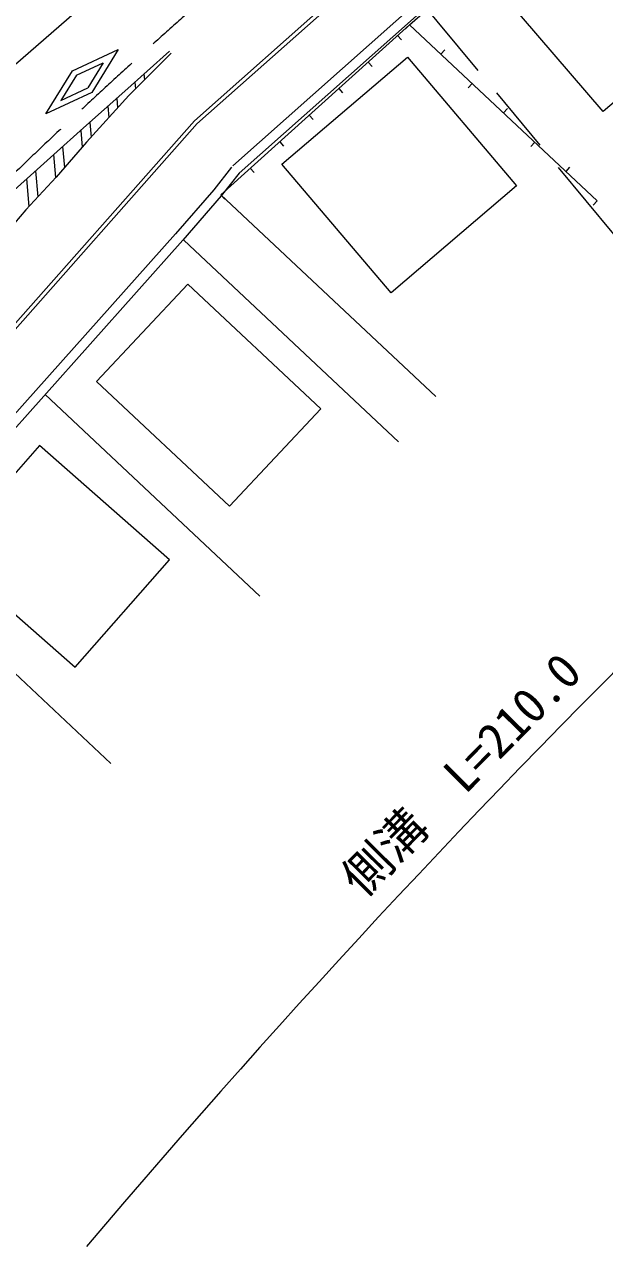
# Model space of a CAD drawing. Units: millimetres, scale not verified. Extents: x 40000 to 680000, y 20000 to 380000.
# Drawn here: x 458597 to 488527, y 254642 to 317644 of the extents above; entities that cross this region are included whole.
import ezdxf
from ezdxf.enums import TextEntityAlignment as Align

# ---------------------------------------------------------------- set-up
doc = ezdxf.new("R2010")
doc.units = ezdxf.units.MM
doc.header["$LTSCALE"] = 1000
doc.linetypes.add('CHAIN', pattern=[18.5, 12, -1.5, 3.5, -1.5])
for name, color, linetype, lineweight in [('M-BGD', 7, 'Continuous', 13), ('M-BMK', 2, 'CHAIN', 13), ('M-BMK-HTXT', 7, 'Continuous', 13)]:
    doc.layers.add(name, color=color, linetype=linetype, lineweight=lineweight)
doc.styles.add('ＭＳ ゴシック', font='')
doc.styles.get('ＭＳ ゴシック').set_extended_font_data('MS Gothic')

msp = doc.modelspace()

# ---------------------------------------------------------------- linework, layer by layer
at = {"layer": 'M-BGD'}
for p, q in [((450462, 308912), (474463, 329814)), ((467365, 312670), (483458, 326941)), ((467497, 312520), (483591, 326791)), ((478467, 317628), (488481, 326440)), ((487327, 326304), (469345, 310355)), ((487658, 325929), (469677, 309981)), ((488455, 313154), (483167, 319315)), ((468732, 308862), (478467, 317628)), ((478467, 317628), (478262, 317409)), ((478467, 317628), (488152, 308546)), ((494104, 318002), (488455, 313154)), ((477847, 317069), (478048, 316846)), ((461072, 315258), (463439, 316357)), ((463439, 316357), (462068, 314136)), ((463769, 314201), (466077, 316270)), ((480081, 316114), (480286, 316333)), ((461280, 315023), (462659, 315664)), ((462659, 315664), (461860, 314370)), ((463981, 313988), (466176, 316158)), ((471874, 310446), (478352, 315954)), ((476328, 315701), (476529, 315478)), ((478352, 315954), (483991, 309322)), ((459701, 313037), (461072, 315258)), ((461280, 315023), (460482, 313730)), ((464763, 315092), (464789, 314787)), ((464297, 314674), (464327, 314330)), ((481695, 314600), (481490, 314382)), ((462068, 314136), (459701, 313037)), ((460482, 313730), (461860, 314370)), ((461642, 312306), (463769, 314201)), ((463981, 313988), (461803, 311576)), ((463365, 313841), (463407, 313353)), ((474809, 314333), (475009, 314110)), ((462899, 313426), (462949, 312846)), ((483310, 313087), (483515, 313306)), ((467365, 312670), (438878, 280506)), ((467514, 312537), (439028, 280375)), ((461967, 312595), (462033, 311831)), ((473289, 312965), (473490, 312743)), ((460106, 310936), (461642, 312306)), ((461501, 312180), (461576, 311317)), ((461804, 311577), (460227, 309778)), ((460569, 311349), (460662, 310275)), ((471770, 311597), (471971, 311375)), ((484924, 311573), (484719, 311354)), ((457037, 308182), (460106, 310936)), ((460103, 310934), (460205, 309753)), ((459172, 310098), (459288, 308754)), ((469283, 310289), (468370, 309119)), ((469677, 309981), (468755, 308801)), ((470251, 310230), (470452, 310007)), ((477513, 303814), (471874, 310446)), ((486538, 310060), (486743, 310278)), ((460227, 309778), (458668, 308078)), ((458706, 309680), (458829, 308253)), ((468370, 309119), (466392, 306849)), ((468755, 308801), (466767, 306518)), ((468732, 308862), (479817, 298467)), ((468732, 308862), (468933, 308639)), ((483991, 309322), (477513, 303814)), ((458668, 308078), (457096, 306242)), ((488152, 308546), (487947, 308327)), ((466392, 306849), (445428, 283363)), ((466767, 306518), (445801, 283030)), ((466813, 306517), (477898, 296123)), ((467024, 304263), (462316, 299242)), ((473886, 297828), (467024, 304263)), ((462316, 299242), (469178, 292807)), ((459663, 298560), (470748, 288166)), ((469178, 292807), (473886, 297828)), ((459367, 295935), (454505, 290401)), ((466081, 290036), (459367, 295935)), ((451975, 289947), (463059, 279552)), ((454505, 290401), (461220, 284503)), ((461220, 284503), (466081, 290036))]:
    msp.add_line(p, q, dxfattribs=at)
at = {"layer": 'M-BMK'}
msp.add_line((474317, 324497), (488993, 306834), dxfattribs=at)
msp.add_arc((666036, 93751), 300000, 129.72198, 141.62723, dxfattribs=at)
at = {"layer": 'M-BMK-HTXT'}
msp.add_arc((843248, -68614), 500000, 128.61877, 139.72083, dxfattribs=at)

# ---------------------------------------------------------------- texts
at = {"layer": 'M-BMK-HTXT', "style": 'ＭＳ ゴシック'}
msp.add_text('側溝\u3000L=210.0', height=1833, rotation=45.4, dxfattribs=at).set_placement((476461, 272179), align=Align.BOTTOM_LEFT)

doc.saveas('drawing.dxf')
